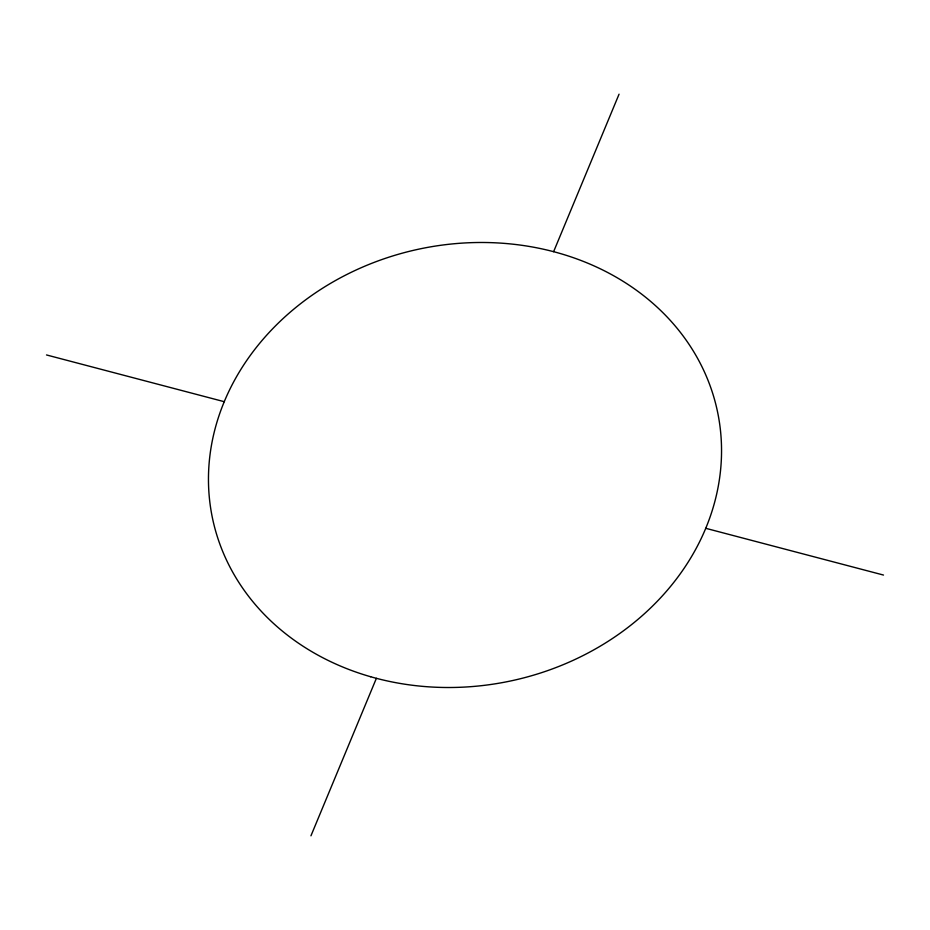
<?xml version="1.0" encoding="UTF-8"?>
<svg xmlns="http://www.w3.org/2000/svg" width="930" height="930" viewBox="0 0 930 930"><rect width="100%" height="100%" fill="white"/><g stroke="black" fill="none" stroke-linecap="round" stroke-linejoin="round"><path stroke-width="1.4" d="M310.946 835.814L376.383 678.319M553.617 251.681L619.055 94.186M46.5 354.946L224.246 401.69M705.754 528.31L883.5 575.054M370.675 676.749A258.075 220.747 -12.1 0 0 718.774 418.326A258.075 220.747 -12.1 0 0 305.551 299.913A258.075 220.747 -12.1 0 0 370.675 676.749"/></g></svg>
